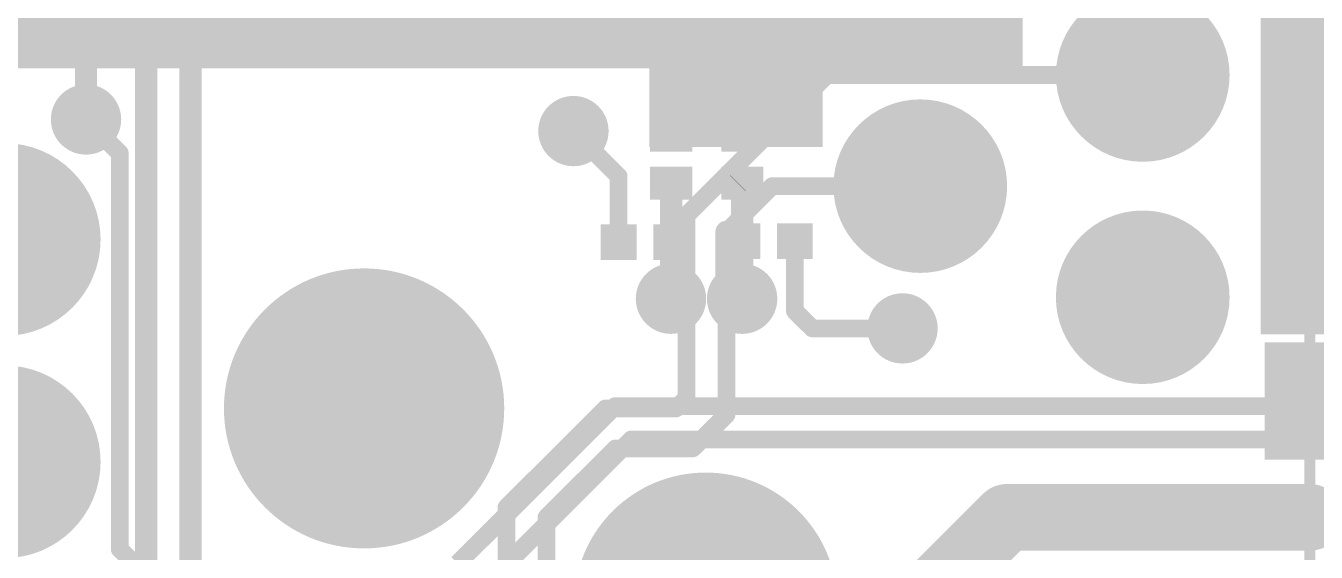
# Model space of a CAD drawing. Header units: millimetres. Extents: x -0.39 to 1.43, y -0.39 to 1.45.
# Drawn here: x 0.484 to 1.064, y 0.743 to 0.98 of the extents above; entities that cross this region are included whole.
import ezdxf

# ---------------------------------------------------------------- set-up
doc = ezdxf.new("R2010")
doc.units = ezdxf.units.MM
doc.header["$MEASUREMENT"] = 0
for name, color, linetype in [('BottomLayer', 5, 'Continuous'), ('BottomPaste', 16, 'Continuous'), ('BottomSolder', 6, 'Continuous'), ('MultiLayer', 9, 'Continuous'), ('PadHoleLayer', 156, 'Continuous'), ('TopLayer', 1, 'Continuous'), ('TopOverlay', 2, 'Continuous'), ('TopSolder', 216, 'Continuous'), ('ViaHoleLayer', 16, 'Continuous')]:
    doc.layers.add(name, color=color, linetype=linetype)

# ---------------------------------------------------------------- blocks, each defined once
blk = doc.blocks.new('R___0201_B_9')
at = {"layer": 'BottomLayer'}
for points in [[(-0.01614165, 0.00728345), (-0.00551175, 0.00728345), (-0.00551175, -0.00728345), (-0.01614165, -0.00728345)], [(0.00551185, 0.00728345), (0.01614175, 0.00728345), (0.01614175, -0.00728345), (0.00551185, -0.00728345)]]:
    blk.add_hatch(color=5, dxfattribs=at).paths.add_polyline_path(points)
at = {"layer": 'BottomPaste'}
for points in [[(-0.01614165, 0.00728345), (-0.00551175, 0.00728345), (-0.00551175, -0.00728345), (-0.01614165, -0.00728345)], [(0.00551185, 0.00728345), (0.01614175, 0.00728345), (0.01614175, -0.00728345), (0.00551185, -0.00728345)]]:
    blk.add_hatch(color=16, dxfattribs=at).paths.add_polyline_path(points)
at = {"layer": 'BottomSolder'}
for points in [[(-0.01830705, 0.00944885), (-0.00334635, 0.00944885), (-0.00334635, -0.00944885), (-0.01830705, -0.00944885)], [(0.00334645, 0.00944885), (0.01830715, 0.00944885), (0.01830715, -0.00944885), (0.00334645, -0.00944885)]]:
    blk.add_hatch(color=6, dxfattribs=at).paths.add_polyline_path(points)
blk = doc.blocks.new('R___0201_B_11')
at = {"layer": 'BottomLayer'}
for points in [[(-0.01614165, 0.00728345), (-0.00551175, 0.00728345), (-0.00551175, -0.00728345), (-0.01614165, -0.00728345)], [(0.00551185, 0.00728345), (0.01614175, 0.00728345), (0.01614175, -0.00728345), (0.00551185, -0.00728345)]]:
    blk.add_hatch(color=5, dxfattribs=at).paths.add_polyline_path(points)
at = {"layer": 'BottomPaste'}
for points in [[(-0.01614165, 0.00728345), (-0.00551175, 0.00728345), (-0.00551175, -0.00728345), (-0.01614165, -0.00728345)], [(0.00551185, 0.00728345), (0.01614175, 0.00728345), (0.01614175, -0.00728345), (0.00551185, -0.00728345)]]:
    blk.add_hatch(color=16, dxfattribs=at).paths.add_polyline_path(points)
at = {"layer": 'BottomSolder'}
for points in [[(-0.01830705, 0.00944885), (-0.00334635, 0.00944885), (-0.00334635, -0.00944885), (-0.01830705, -0.00944885)], [(0.00334645, 0.00944885), (0.01830715, 0.00944885), (0.01830715, -0.00944885), (0.00334645, -0.00944885)]]:
    blk.add_hatch(color=6, dxfattribs=at).paths.add_polyline_path(points)
blk = doc.blocks.new('CAP_0201_B_23')
at = {"layer": 'BottomLayer'}
for points in [[(-0.0177165, 0.0059055), (-0.0059055, 0.0059055), (-0.0059055, -0.0059055), (-0.0177165, -0.0059055)], [(0.0059055, 0.0059055), (0.0177165, 0.0059055), (0.0177165, -0.0059055), (0.0059055, -0.0059055)]]:
    blk.add_hatch(color=5, dxfattribs=at).paths.add_polyline_path(points)
at = {"layer": 'BottomPaste'}
for points in [[(-0.0177165, 0.0059055), (-0.0059055, 0.0059055), (-0.0059055, -0.0059055), (-0.0177165, -0.0059055)], [(0.0059055, 0.0059055), (0.0177165, 0.0059055), (0.0177165, -0.0059055), (0.0059055, -0.0059055)]]:
    blk.add_hatch(color=16, dxfattribs=at).paths.add_polyline_path(points)
at = {"layer": 'BottomSolder'}
for points in [[(-0.0198819, 0.0080709), (-0.0037401, 0.0080709), (-0.0037401, -0.0080709), (-0.0198819, -0.0080709)], [(0.0037401, 0.0080709), (0.0198819, 0.0080709), (0.0198819, -0.0080709), (0.0037401, -0.0080709)]]:
    blk.add_hatch(color=6, dxfattribs=at).paths.add_polyline_path(points)
blk = doc.blocks.new('CAP_0201_B_25')
at = {"layer": 'BottomLayer'}
for points in [[(-0.0177165, 0.0059055), (-0.0059055, 0.0059055), (-0.0059055, -0.0059055), (-0.0177165, -0.0059055)], [(0.0059055, 0.0059055), (0.0177165, 0.0059055), (0.0177165, -0.0059055), (0.0059055, -0.0059055)]]:
    blk.add_hatch(color=5, dxfattribs=at).paths.add_polyline_path(points)
at = {"layer": 'BottomPaste'}
for points in [[(-0.0177165, 0.0059055), (-0.0059055, 0.0059055), (-0.0059055, -0.0059055), (-0.0177165, -0.0059055)], [(0.0059055, 0.0059055), (0.0177165, 0.0059055), (0.0177165, -0.0059055), (0.0059055, -0.0059055)]]:
    blk.add_hatch(color=16, dxfattribs=at).paths.add_polyline_path(points)
at = {"layer": 'BottomSolder'}
for points in [[(-0.0198819, 0.0080709), (-0.0037401, 0.0080709), (-0.0037401, -0.0080709), (-0.0198819, -0.0080709)], [(0.0037401, 0.0080709), (0.0198819, 0.0080709), (0.0198819, -0.0080709), (0.0037401, -0.0080709)]]:
    blk.add_hatch(color=6, dxfattribs=at).paths.add_polyline_path(points)
blk = doc.blocks.new('R___1210_B_67')
at = {"layer": 'BottomLayer'}
for points in [[(-0.08110235, 0.0535433), (-0.03622045, 0.0535433), (-0.03622045, -0.0535433), (-0.08110235, -0.0535433)], [(0.03622045, 0.0535433), (0.08110235, 0.0535433), (0.08110235, -0.0535433), (0.03622045, -0.0535433)]]:
    blk.add_hatch(color=5, dxfattribs=at).paths.add_polyline_path(points)
at = {"layer": 'BottomPaste'}
for points in [[(-0.08110235, 0.0535433), (-0.03622045, 0.0535433), (-0.03622045, -0.0535433), (-0.08110235, -0.0535433)], [(0.03622045, 0.0535433), (0.08110235, 0.0535433), (0.08110235, -0.0535433), (0.03622045, -0.0535433)]]:
    blk.add_hatch(color=16, dxfattribs=at).paths.add_polyline_path(points)
at = {"layer": 'BottomSolder'}
for points in [[(-0.08510235, 0.0575433), (-0.03222045, 0.0575433), (-0.03222045, -0.0575433), (-0.08510235, -0.0575433)], [(0.03222045, 0.0575433), (0.08510235, 0.0575433), (0.08510235, -0.0575433), (0.03222045, -0.0575433)]]:
    blk.add_hatch(color=6, dxfattribs=at).paths.add_polyline_path(points)
blk = doc.blocks.new('HY951180A__82')
at = {"layer": 'BottomLayer'}
h = blk.add_hatch(color=5, dxfattribs=at)
edge = h.paths.add_edge_path()
edge.add_arc((-0.2490156, 0.2559055), 0.0393701, 0, 360)
h = blk.add_hatch(color=5, dxfattribs=at)
edge = h.paths.add_edge_path()
edge.add_arc((-0.1490156, 0.2559055), 0.0393701, 0, 360)
h = blk.add_hatch(color=5, dxfattribs=at)
edge = h.paths.add_edge_path()
edge.add_arc((-0.312992, -0.0594488), 0.0551181, 0, 360)
h = blk.add_hatch(color=5, dxfattribs=at)
edge = h.paths.add_edge_path()
edge.add_arc((-0.1249999, -0.1559055), 0.0350393, 0, 360)
h = blk.add_hatch(color=5, dxfattribs=at)
edge = h.paths.add_edge_path()
edge.add_arc((-0.0249999, -0.1559055), 0.0350393, 0, 360)
h = blk.add_hatch(color=5, dxfattribs=at)
edge = h.paths.add_edge_path()
edge.add_arc((-0.1749999, -0.2559055), 0.0350393, 0, 360)
h = blk.add_hatch(color=5, dxfattribs=at)
edge = h.paths.add_edge_path()
edge.add_arc((-0.0749999, -0.2559055), 0.0350393, 0, 360)
at = {"layer": 'BottomSolder'}
h = blk.add_hatch(color=6, dxfattribs=at)
edge = h.paths.add_edge_path()
edge.add_arc((-0.2490156, 0.2559055), 0.0433701, 0, 360)
h = blk.add_hatch(color=6, dxfattribs=at)
edge = h.paths.add_edge_path()
edge.add_arc((-0.1490156, 0.2559055), 0.0433701, 0, 360)
h = blk.add_hatch(color=6, dxfattribs=at)
edge = h.paths.add_edge_path()
edge.add_arc((-0.2249999, 0.0940945), 0.004, 0, 360)
h = blk.add_hatch(color=6, dxfattribs=at)
edge = h.paths.add_edge_path()
edge.add_arc((-0.312992, -0.0594488), 0.0591181, 0, 360)
h = blk.add_hatch(color=6, dxfattribs=at)
edge = h.paths.add_edge_path()
edge.add_arc((-0.1249999, -0.1559055), 0.0390393, 0, 360)
h = blk.add_hatch(color=6, dxfattribs=at)
edge = h.paths.add_edge_path()
edge.add_arc((-0.0249999, -0.1559055), 0.0390393, 0, 360)
h = blk.add_hatch(color=6, dxfattribs=at)
edge = h.paths.add_edge_path()
edge.add_arc((-0.1749999, -0.2559055), 0.0390393, 0, 360)
h = blk.add_hatch(color=6, dxfattribs=at)
edge = h.paths.add_edge_path()
edge.add_arc((-0.0749999, -0.2559055), 0.0390393, 0, 360)
at = {"layer": 'MultiLayer'}
h = blk.add_hatch(color=9, dxfattribs=at)
edge = h.paths.add_edge_path()
edge.add_arc((-0.2490156, 0.2559055), 0.0393701, 0, 360)
h = blk.add_hatch(color=9, dxfattribs=at)
edge = h.paths.add_edge_path()
edge.add_arc((-0.1490156, 0.2559055), 0.0393701, 0, 360)
h = blk.add_hatch(color=9, dxfattribs=at)
edge = h.paths.add_edge_path()
edge.add_arc((-0.312992, -0.0594488), 0.0551181, 0, 360)
h = blk.add_hatch(color=9, dxfattribs=at)
edge = h.paths.add_edge_path()
edge.add_arc((-0.1249999, -0.1559055), 0.0350393, 0, 360)
h = blk.add_hatch(color=9, dxfattribs=at)
edge = h.paths.add_edge_path()
edge.add_arc((-0.0249999, -0.1559055), 0.0350393, 0, 360)
h = blk.add_hatch(color=9, dxfattribs=at)
edge = h.paths.add_edge_path()
edge.add_arc((-0.1749999, -0.2559055), 0.0350393, 0, 360)
h = blk.add_hatch(color=9, dxfattribs=at)
edge = h.paths.add_edge_path()
edge.add_arc((-0.0749999, -0.2559055), 0.0350393, 0, 360)
at = {"layer": 'PadHoleLayer'}
h = blk.add_hatch(color=156, dxfattribs=at)
edge = h.paths.add_edge_path()
edge.add_arc((-0.2490156, 0.2559055), 0.0200787, 0, 360)
h = blk.add_hatch(color=156, dxfattribs=at)
edge = h.paths.add_edge_path()
edge.add_arc((-0.1490156, 0.2559055), 0.0200787, 0, 360)
h = blk.add_hatch(color=156, dxfattribs=at)
edge = h.paths.add_edge_path()
edge.add_arc((-0.2249999, 0.0940945), 0.0629921, 0, 360)
h = blk.add_hatch(color=156, dxfattribs=at)
edge = h.paths.add_edge_path()
edge.add_arc((-0.312992, -0.0594488), 0.0320866, 0, 360)
h = blk.add_hatch(color=156, dxfattribs=at)
edge = h.paths.add_edge_path()
edge.add_arc((-0.1249999, -0.1559055), 0.0175197, 0, 360)
h = blk.add_hatch(color=156, dxfattribs=at)
edge = h.paths.add_edge_path()
edge.add_arc((-0.1749999, -0.2559055), 0.0175197, 0, 360)
h = blk.add_hatch(color=156, dxfattribs=at)
edge = h.paths.add_edge_path()
edge.add_arc((-0.0749999, -0.2559055), 0.0175197, 0, 360)
at = {"layer": 'TopLayer'}
h = blk.add_hatch(color=1, dxfattribs=at)
edge = h.paths.add_edge_path()
edge.add_arc((-0.2490156, 0.2559055), 0.0393701, 0, 360)
h = blk.add_hatch(color=1, dxfattribs=at)
edge = h.paths.add_edge_path()
edge.add_arc((-0.1490156, 0.2559055), 0.0393701, 0, 360)
h = blk.add_hatch(color=1, dxfattribs=at)
edge = h.paths.add_edge_path()
edge.add_arc((-0.312992, -0.0594488), 0.0551181, 0, 360)
h = blk.add_hatch(color=1, dxfattribs=at)
edge = h.paths.add_edge_path()
edge.add_arc((-0.1249999, -0.1559055), 0.0350393, 0, 360)
h = blk.add_hatch(color=1, dxfattribs=at)
edge = h.paths.add_edge_path()
edge.add_arc((-0.0249999, -0.1559055), 0.0350393, 0, 360)
h = blk.add_hatch(color=1, dxfattribs=at)
edge = h.paths.add_edge_path()
edge.add_arc((-0.1749999, -0.2559055), 0.0350393, 0, 360)
h = blk.add_hatch(color=1, dxfattribs=at)
edge = h.paths.add_edge_path()
edge.add_arc((-0.0749999, -0.2559055), 0.0350393, 0, 360)
at = {"layer": 'TopSolder'}
h = blk.add_hatch(color=216, dxfattribs=at)
edge = h.paths.add_edge_path()
edge.add_arc((-0.2490156, 0.2559055), 0.0433701, 0, 360)
h = blk.add_hatch(color=216, dxfattribs=at)
edge = h.paths.add_edge_path()
edge.add_arc((-0.1490156, 0.2559055), 0.0433701, 0, 360)
h = blk.add_hatch(color=216, dxfattribs=at)
edge = h.paths.add_edge_path()
edge.add_arc((-0.2249999, 0.0940945), 0.004, 0, 360)
h = blk.add_hatch(color=216, dxfattribs=at)
edge = h.paths.add_edge_path()
edge.add_arc((-0.312992, -0.0594488), 0.0591181, 0, 360)
h = blk.add_hatch(color=216, dxfattribs=at)
edge = h.paths.add_edge_path()
edge.add_arc((-0.1249999, -0.1559055), 0.0390393, 0, 360)
h = blk.add_hatch(color=216, dxfattribs=at)
edge = h.paths.add_edge_path()
edge.add_arc((-0.0249999, -0.1559055), 0.0390393, 0, 360)
h = blk.add_hatch(color=216, dxfattribs=at)
edge = h.paths.add_edge_path()
edge.add_arc((-0.1749999, -0.2559055), 0.0390393, 0, 360)
h = blk.add_hatch(color=216, dxfattribs=at)
edge = h.paths.add_edge_path()
edge.add_arc((-0.0749999, -0.2559055), 0.0390393, 0, 360)
at = {"layer": 'TopOverlay', "const_width": 0.005}
blk.add_lwpolyline([(-0.331, -0.331), (0.3310002, -0.331)], dxfattribs=at)

msp = doc.modelspace()

# ---------------------------------------------------------------- hatches: boundary and pattern name
at = {"layer": 'BottomLayer'}
for points in [[(1.039, 0.8413588), (1.246, 0.8413588), (1.246, 1.167), (1.039, 1.167)], [(0.7987165, 0.9580075), (0.9319999, 0.9580075), (0.9319999, 1.1505513), (0.7987165, 1.1505513)], [(0.7642014, 0.9256873), (0.8421416, 0.9256873), (0.8421416, 0.9813803), (0.7642014, 0.9813803)]]:
    msp.add_hatch(color=5, dxfattribs=at).paths.add_polyline_path(points)
h = msp.add_hatch(color=5, dxfattribs=at)
edge = h.paths.add_edge_path()
edge.add_arc((0.511, 0.938), 0.011811, 0, 360)
h = msp.add_hatch(color=5, dxfattribs=at)
edge = h.paths.add_edge_path()
edge.add_arc((0.7300875, 0.9327841), 0.011811, 0, 360)
h = msp.add_hatch(color=5, dxfattribs=at)
edge = h.paths.add_edge_path()
edge.add_arc((0.773933, 0.8573416), 0.011811, 0, 360)
h = msp.add_hatch(color=5, dxfattribs=at)
edge = h.paths.add_edge_path()
edge.add_arc((0.8059206, 0.8573384), 0.011811, 0, 360)
h = msp.add_hatch(color=5, dxfattribs=at)
edge = h.paths.add_edge_path()
edge.add_arc((0.878, 0.844), 0.011811, 0, 360)
at = {"layer": 'BottomSolder'}
h = msp.add_hatch(color=6, dxfattribs=at)
edge = h.paths.add_edge_path()
edge.add_arc((0.511, 0.938), 0.015811, 0, 360)
h = msp.add_hatch(color=6, dxfattribs=at)
edge = h.paths.add_edge_path()
edge.add_arc((0.7300875, 0.9327841), 0.015811, 0, 360)
h = msp.add_hatch(color=6, dxfattribs=at)
edge = h.paths.add_edge_path()
edge.add_arc((0.773933, 0.8573416), 0.015811, 0, 360)
h = msp.add_hatch(color=6, dxfattribs=at)
edge = h.paths.add_edge_path()
edge.add_arc((0.8059206, 0.8573384), 0.015811, 0, 360)
h = msp.add_hatch(color=6, dxfattribs=at)
edge = h.paths.add_edge_path()
edge.add_arc((0.878, 0.844), 0.015811, 0, 360)
at = {"layer": 'TopLayer'}
h = msp.add_hatch(color=1, dxfattribs=at)
edge = h.paths.add_edge_path()
edge.add_arc((0.511, 0.938), 0.011811, 0, 360)
h = msp.add_hatch(color=1, dxfattribs=at)
edge = h.paths.add_edge_path()
edge.add_arc((0.7300875, 0.9327841), 0.011811, 0, 360)
h = msp.add_hatch(color=1, dxfattribs=at)
edge = h.paths.add_edge_path()
edge.add_arc((0.773933, 0.8573416), 0.011811, 0, 360)
h = msp.add_hatch(color=1, dxfattribs=at)
edge = h.paths.add_edge_path()
edge.add_arc((0.8059206, 0.8573384), 0.011811, 0, 360)
h = msp.add_hatch(color=1, dxfattribs=at)
edge = h.paths.add_edge_path()
edge.add_arc((0.878, 0.844), 0.011811, 0, 360)
at = {"layer": 'TopSolder'}
h = msp.add_hatch(color=216, dxfattribs=at)
edge = h.paths.add_edge_path()
edge.add_arc((0.511, 0.938), 0.015811, 0, 360)
h = msp.add_hatch(color=216, dxfattribs=at)
edge = h.paths.add_edge_path()
edge.add_arc((0.7300875, 0.9327841), 0.015811, 0, 360)
h = msp.add_hatch(color=216, dxfattribs=at)
edge = h.paths.add_edge_path()
edge.add_arc((0.773933, 0.8573416), 0.015811, 0, 360)
h = msp.add_hatch(color=216, dxfattribs=at)
edge = h.paths.add_edge_path()
edge.add_arc((0.8059206, 0.8573384), 0.015811, 0, 360)
h = msp.add_hatch(color=216, dxfattribs=at)
edge = h.paths.add_edge_path()
edge.add_arc((0.878, 0.844), 0.015811, 0, 360)
at = {"layer": 'ViaHoleLayer'}
h = msp.add_hatch(color=16, dxfattribs=at)
edge = h.paths.add_edge_path()
edge.add_arc((0.511, 0.938), 0.0059055, 0, 360)
h = msp.add_hatch(color=16, dxfattribs=at)
edge = h.paths.add_edge_path()
edge.add_arc((0.7300875, 0.9327841), 0.0059055, 0, 360)
h = msp.add_hatch(color=16, dxfattribs=at)
edge = h.paths.add_edge_path()
edge.add_arc((0.773933, 0.8573416), 0.0059055, 0, 360)
h = msp.add_hatch(color=16, dxfattribs=at)
edge = h.paths.add_edge_path()
edge.add_arc((0.8059206, 0.8573384), 0.0059055, 0, 360)
h = msp.add_hatch(color=16, dxfattribs=at)
edge = h.paths.add_edge_path()
edge.add_arc((0.878, 0.844), 0.0059055, 0, 360)

# ---------------------------------------------------------------- linework, layer by layer
at = {"layer": 'BottomLayer'}
for points, const_width in [([(0.4560832, 0.9735075), (0.8059362, 0.9735075)], 0.025), ([(0.511, 0.938), (0.5261652, 0.9228348)], 0.008), ([(0.7300875, 0.9327841), (0.7503936, 0.912478)], 0.008), ([(0.5261652, 0.7446646), (0.5261652, 0.9228348)], 0.008), ([(0.7503936, 0.8827841), (0.7503936, 0.912478)], 0.008), ([(0.774014, 0.8827857), (0.774014, 0.9093472)], 0.01), ([(0.776014, 0.9093472), (0.7760156, 0.9093488)], 0.01), ([(0.8039362, 0.909285), (0.804, 0.9093488)], 0.01), ([(0.8059362, 0.8832947), (0.8059362, 0.909285)], 0.01), ([(0.7739486, 0.8573572), (0.7739486, 0.8832979)], 0.01), ([(0.8059362, 0.857354), (0.8059362, 0.8832947)], 0.01), ([(0.8296252, 0.8518465), (0.8296252, 0.8832309)], 0.008), ([(0.985993, 0.8525742), (0.985993, 0.8580075)], 0.05), ([(0.773933, 0.8573416), (0.7809268, 0.8503478)], 0.008), ([(0.7989268, 0.8503446), (0.8059206, 0.8573384)], 0.008), ([(0.7809268, 0.8126939), (0.7809268, 0.8503478)], 0.008), ([(0.7989268, 0.8052381), (0.7989268, 0.8503446)], 0.008), ([(0.8296252, 0.8518465), (0.8374717, 0.844)], 0.008), ([(0.8374717, 0.844), (0.878, 0.844)], 0.008), ([(0.7762405, 0.8080076), (0.7809268, 0.8126939)], 0.008), ([(0.7, 0.7634653), (0.7445423, 0.8080076)], 0.008), ([(0.7445423, 0.8080076), (0.7762405, 0.8080076)], 0.008), ([(0.7836963, 0.7900076), (0.7989268, 0.8052381)], 0.008), ([(0.718, 0.7589898), (0.7490178, 0.7900076)], 0.008), ([(0.7490178, 0.7900076), (0.7836963, 0.7900076)], 0.008), ([(0.8889522, 0.7230559), (0.9248861, 0.7589898)], 0.03), ([(0.9248861, 0.7589898), (1.0610875, 0.7589898)], 0.03), ([(0.7, 0.702), (0.7, 0.7634653)], 0.008), ([(0.718, 0.7136028), (0.718, 0.7589898)], 0.008), ([(1.0610875, 0.7589898), (1.1125768, 0.7589898)], 0.012), ([(0.5261652, 0.7446646), (0.544787, 0.7260428)], 0.008), ([(0.7895363, 0.7200154), (0.7975517, 0.712)], 0.05), ([(0.7975517, 0.712), (0.8084105, 0.7228588)], 0.05)]:
    msp.add_lwpolyline(points, dxfattribs=dict(at, const_width=const_width))
for points, const_width in [([(0.7996862, 0.9735075, 1), (0.8121862, 0.9735075, 1)], 0.0125), ([(0.509, 0.938, 1), (0.513, 0.938, 1)], 0.004), ([(0.7280875, 0.9327841, 1), (0.7320875, 0.9327841, 1)], 0.004), ([(0.5241652, 0.9228348, 1), (0.5281652, 0.9228348, 1)], 0.004), ([(0.5241652, 0.9228348, 1), (0.5281652, 0.9228348, 1)], 0.004), ([(0.7483936, 0.912478, 1), (0.7523936, 0.912478, 1)], 0.004), ([(0.7483936, 0.912478, 1), (0.7523936, 0.912478, 1)], 0.004), ([(0.771514, 0.9093472, 1), (0.776514, 0.9093472, 1)], 0.005), ([(0.773514, 0.9093472, 1), (0.778514, 0.9093472, 1)], 0.005), ([(0.7735156, 0.9093488, 1), (0.7785156, 0.9093488, 1)], 0.005), ([(0.8014362, 0.909285, 1), (0.8064362, 0.909285, 1)], 0.005), ([(0.8015, 0.9093488, 1), (0.8065, 0.9093488, 1)], 0.005), ([(0.8034362, 0.909285, 1), (0.8084362, 0.909285, 1)], 0.005), ([(0.7714486, 0.8832979, 1), (0.7764486, 0.8832979, 1)], 0.005), ([(0.771514, 0.8827857, 1), (0.776514, 0.8827857, 1)], 0.005), ([(0.8034362, 0.8832947, 1), (0.8084362, 0.8832947, 1)], 0.005), ([(0.8034362, 0.8832947, 1), (0.8084362, 0.8832947, 1)], 0.005), ([(0.7483936, 0.8827841, 1), (0.7523936, 0.8827841, 1)], 0.004), ([(0.8276252, 0.8832309, 1), (0.8316252, 0.8832309, 1)], 0.004), ([(0.973493, 0.8580075, 1), (0.998493, 0.8580075, 1)], 0.025), ([(0.973493, 0.8525742, 1), (0.998493, 0.8525742, 1)], 0.025), ([(0.7714486, 0.8573572, 1), (0.7764486, 0.8573572, 1)], 0.005), ([(0.771933, 0.8573416, 1), (0.775933, 0.8573416, 1)], 0.004), ([(0.8034362, 0.857354, 1), (0.8084362, 0.857354, 1)], 0.005), ([(0.8039206, 0.8573384, 1), (0.8079206, 0.8573384, 1)], 0.004), ([(0.7789268, 0.8503478, 1), (0.7829268, 0.8503478, 1)], 0.004), ([(0.7789268, 0.8503478, 1), (0.7829268, 0.8503478, 1)], 0.004), ([(0.7969268, 0.8503446, 1), (0.8009268, 0.8503446, 1)], 0.004), ([(0.7969268, 0.8503446, 1), (0.8009268, 0.8503446, 1)], 0.004), ([(0.8276252, 0.8518465, 1), (0.8316252, 0.8518465, 1)], 0.004), ([(0.8276252, 0.8518465, 1), (0.8316252, 0.8518465, 1)], 0.004), ([(0.8354717, 0.844, 1), (0.8394717, 0.844, 1)], 0.004), ([(0.8354717, 0.844, 1), (0.8394717, 0.844, 1)], 0.004), ([(0.876, 0.844, 1), (0.88, 0.844, 1)], 0.004), ([(0.7789268, 0.8126939, 1), (0.7829268, 0.8126939, 1)], 0.004), ([(0.7789268, 0.8126939, 1), (0.7829268, 0.8126939, 1)], 0.004), ([(0.7425423, 0.8080076, 1), (0.7465423, 0.8080076, 1)], 0.004), ([(0.7425423, 0.8080076, 1), (0.7465423, 0.8080076, 1)], 0.004), ([(0.7742405, 0.8080076, 1), (0.7782405, 0.8080076, 1)], 0.004), ([(0.7742405, 0.8080076, 1), (0.7782405, 0.8080076, 1)], 0.004), ([(0.7969268, 0.8052381, 1), (0.8009268, 0.8052381, 1)], 0.004), ([(0.7969268, 0.8052381, 1), (0.8009268, 0.8052381, 1)], 0.004), ([(0.7470178, 0.7900076, 1), (0.7510178, 0.7900076, 1)], 0.004), ([(0.7470178, 0.7900076, 1), (0.7510178, 0.7900076, 1)], 0.004), ([(0.7816963, 0.7900076, 1), (0.7856963, 0.7900076, 1)], 0.004), ([(0.7816963, 0.7900076, 1), (0.7856963, 0.7900076, 1)], 0.004), ([(0.9173861, 0.7589898, 1), (0.9323861, 0.7589898, 1)], 0.015), ([(0.9173861, 0.7589898, 1), (0.9323861, 0.7589898, 1)], 0.015), ([(1.0535875, 0.7589898, 1), (1.0685875, 0.7589898, 1)], 0.015), ([(0.698, 0.7634653, 1), (0.702, 0.7634653, 1)], 0.004), ([(0.698, 0.7634653, 1), (0.702, 0.7634653, 1)], 0.004), ([(0.716, 0.7589898, 1), (0.72, 0.7589898, 1)], 0.004), ([(0.716, 0.7589898, 1), (0.72, 0.7589898, 1)], 0.004), ([(1.0580875, 0.7589898, 1), (1.0640875, 0.7589898, 1)], 0.006), ([(0.5241652, 0.7446646, 1), (0.5281652, 0.7446646, 1)], 0.004), ([(0.5241652, 0.7446646, 1), (0.5281652, 0.7446646, 1)], 0.004), ([(0.7770363, 0.7200154, 1), (0.8020363, 0.7200154, 1)], 0.025), ([(0.7959105, 0.7228588, 1), (0.8209105, 0.7228588, 1)], 0.025)]:
    msp.add_lwpolyline(points, format="xyb", close=True, dxfattribs=dict(at, const_width=const_width))
at = {"layer": 'TopLayer'}
for points, const_width in [([(0.511, 0.938), (0.511, 1.095)], 0.01), ([(0.538, 0.6910897), (0.538, 1.036507)], 0.01), ([(0.558, 0.6828055), (0.558, 1.0282228)], 0.01), ([(0.7809268, 0.8949208), (0.8440135, 0.9580075)], 0.008), ([(0.8440135, 0.9580075), (0.985993, 0.9580075)], 0.008), ([(0.7989268, 0.887465), (0.8194693, 0.9080075)], 0.008), ([(0.8194693, 0.9080075), (0.885993, 0.9080075)], 0.008), ([(0.7809268, 0.8643354), (0.7809268, 0.8949208)], 0.008), ([(0.7989268, 0.8643322), (0.7989268, 0.887465)], 0.01), ([(0.773933, 0.8573416), (0.7809268, 0.8643354)], 0.008), ([(0.7989268, 0.8643322), (0.8059206, 0.8573384)], 0.008), ([(0.678, 0.7382132), (0.7487868, 0.809)], 0.008), ([(0.7487868, 0.809), (1.1754377, 0.809)], 0.008), ([(0.6939852, 0.7319852), (0.756, 0.794)], 0.008), ([(0.756, 0.794), (1.1683669, 0.794)], 0.008)]:
    msp.add_lwpolyline(points, dxfattribs=dict(at, const_width=const_width))
for points, const_width in [([(0.8420135, 0.9580075, 1), (0.8460135, 0.9580075, 1)], 0.004), ([(0.8420135, 0.9580075, 1), (0.8460135, 0.9580075, 1)], 0.004), ([(0.983993, 0.9580075, 1), (0.987993, 0.9580075, 1)], 0.004), ([(0.5085, 0.938, 1), (0.5135, 0.938, 1)], 0.005), ([(0.8174693, 0.9080075, 1), (0.8214693, 0.9080075, 1)], 0.004), ([(0.8174693, 0.9080075, 1), (0.8214693, 0.9080075, 1)], 0.004), ([(0.883993, 0.9080075, 1), (0.887993, 0.9080075, 1)], 0.004), ([(0.7789268, 0.8949208, 1), (0.7829268, 0.8949208, 1)], 0.004), ([(0.7789268, 0.8949208, 1), (0.7829268, 0.8949208, 1)], 0.004), ([(0.7964268, 0.887465, 1), (0.8014268, 0.887465, 1)], 0.005), ([(0.7969268, 0.887465, 1), (0.8009268, 0.887465, 1)], 0.004), ([(0.7789268, 0.8643354, 1), (0.7829268, 0.8643354, 1)], 0.004), ([(0.7789268, 0.8643354, 1), (0.7829268, 0.8643354, 1)], 0.004), ([(0.7964268, 0.8643322, 1), (0.8014268, 0.8643322, 1)], 0.005), ([(0.7969268, 0.8643322, 1), (0.8009268, 0.8643322, 1)], 0.004), ([(0.771933, 0.8573416, 1), (0.775933, 0.8573416, 1)], 0.004), ([(0.8039206, 0.8573384, 1), (0.8079206, 0.8573384, 1)], 0.004), ([(0.7467868, 0.809, 1), (0.7507868, 0.809, 1)], 0.004), ([(0.7467868, 0.809, 1), (0.7507868, 0.809, 1)], 0.004), ([(0.754, 0.794, 1), (0.758, 0.794, 1)], 0.004), ([(0.754, 0.794, 1), (0.758, 0.794, 1)], 0.004)]:
    msp.add_lwpolyline(points, format="xyb", close=True, dxfattribs=dict(at, const_width=const_width))

# ---------------------------------------------------------------- block references
for name, p, rotation in [('HY951180A__82', (0.7300875, 1.0330074), 90), ('R___1210_B_67', (1.0983858, 0.8700202), 90), ('R___0201_B_11', (0.7740156, 0.9201756), 270), ('R___0201_B_9', (0.806, 0.9201756), 270), ('CAP_0201_B_25', (0.7622046, 0.8827841), 180)]:
    msp.add_blockref(name, p, dxfattribs=dict(rotation=rotation))
msp.add_blockref('CAP_0201_B_23', (0.8178142, 0.8832309))

doc.saveas('drawing.dxf')
